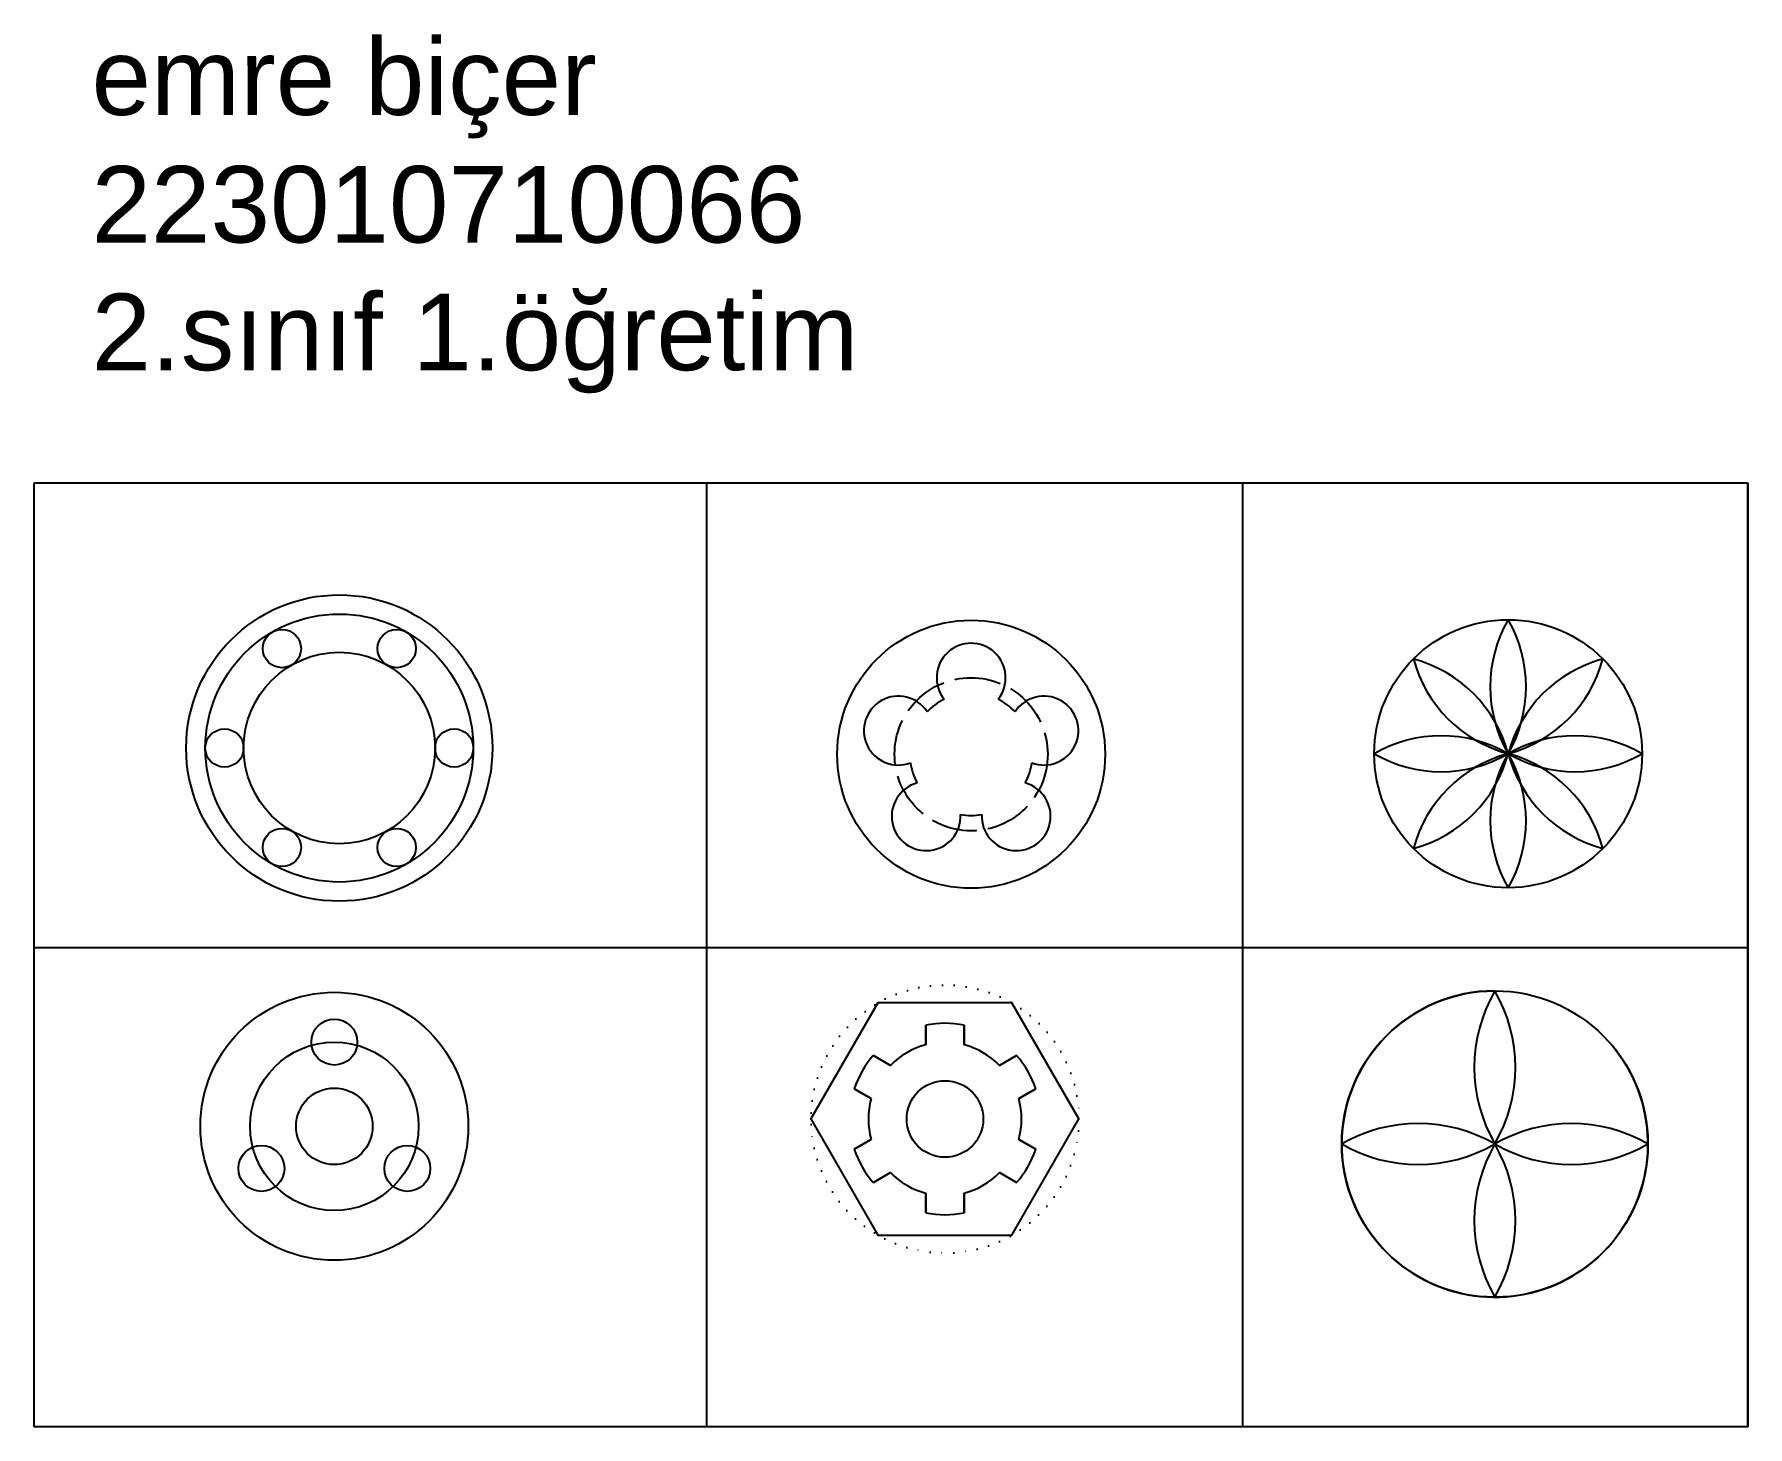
# Model space of a CAD drawing. Header units: millimetres. Extents: x 2872 to 3320, y 2249 to 2613.
import ezdxf

# ---------------------------------------------------------------- set-up
doc = ezdxf.new("R2010")
doc.units = ezdxf.units.MM
doc.linetypes.add('ACAD_ISO02W100', pattern=[15, 12, -3])
doc.linetypes.add('ACAD_ISO07W100', pattern=[3, 0, -3])
doc.styles.get("Standard").update_dxf_attribs({"font": 'arial.ttf'})

# ---------------------------------------------------------------- blocks, each defined once
blk = doc.blocks.new('*U1')
blk.add_circle((0, 0), 5)
blk = doc.blocks.new('*U2')
at = {"color": 0, "linetype": 'ByBlock', "lineweight": -2, "transparency": 16777216}
for p, rotation in [((2937.04, 2452.13), 299.9999999999999), ((2967.04, 2452.13), 240), ((2982.04, 2426.15), 180), ((2937.04, 2400.17), 59.99999999999999), ((2967.04, 2400.17), 120)]:
    blk.add_blockref('*U1', p, dxfattribs=dict(at, rotation=rotation))
blk.add_blockref('*U1', (2922.04, 2426.15), dxfattribs=at)
blk = doc.blocks.new('*U4')
for centre, start, end in [((30.31, 0), 150, 210), ((-30.31, 0), 330, 30)]:
    blk.add_arc(centre, 35, start, end)
blk = doc.blocks.new('*U5')
at = {"color": 0, "linetype": 'ByBlock', "lineweight": -2, "transparency": 16777216}
blk.add_blockref('*U4', (3257.37, 2442.16), dxfattribs=at)
for p, rotation in [((3245, 2437.04), 44.99999999999999), ((3269.75, 2437.04), 315), ((3239.87, 2424.66), 89.99999999999997), ((3245, 2412.29), 135), ((3269.75, 2412.29), 225), ((3274.87, 2424.66), 270), ((3257.37, 2407.16), 180)]:
    blk.add_blockref('*U4', p, dxfattribs=dict(at, rotation=rotation))
blk = doc.blocks.new('*U6')
for centre, start, end in [((34.64, 0), 150, 210), ((-34.64, 0), 330, 30)]:
    blk.add_arc(centre, 40, start, end)
blk = doc.blocks.new('*U7')
at = {"color": 0, "linetype": 'ByBlock', "lineweight": -2, "transparency": 16777216}
blk.add_blockref('*U6', (3441.53, 2438.75), dxfattribs=at)
for p, rotation in [((3421.53, 2418.75), 89.99999999999997), ((3461.53, 2418.75), 270), ((3441.53, 2398.75), 180)]:
    blk.add_blockref('*U6', p, dxfattribs=dict(at, rotation=rotation))
blk = doc.blocks.new('*U8')
blk.add_circle((0, 0), 6)
blk = doc.blocks.new('*U9')
at = {"color": 0, "linetype": 'ByBlock', "lineweight": -2, "transparency": 16777216}
blk.add_blockref('*U8', (2950.74, 2265.26), dxfattribs=at)
for p, rotation in [((2931.69, 2232.26), 120), ((2969.8, 2232.26), 240)]:
    blk.add_blockref('*U8', p, dxfattribs=dict(at, rotation=rotation))

msp = doc.modelspace()

# ---------------------------------------------------------------- linework, layer by layer
for p, q in [((2872.35, 2495.4), (3319.95, 2495.4)), ((2872.35, 2248.87), (2872.35, 2495.4)), ((3048.04, 2248.87), (3048.04, 2495.4)), ((3188.05, 2248.87), (3188.05, 2495.4)), ((3319.95, 2495.4), (3319.95, 2248.87)), ((3319.95, 2248.87), (3319.95, 2495.4)), ((2872.35, 2374.03), (3319.95, 2374.03)), ((3105.25, 2353.75), (3105.25, 2348.62)), ((3105.25, 2348.62), (3105.25, 2353.75)), ((3115.25, 2353.75), (3115.25, 2348.62)), ((3115.25, 2348.62), (3115.25, 2353.75)), ((3091.54, 2345.83), (3095.98, 2343.26)), ((3095.98, 2343.26), (3091.54, 2345.83)), ((3128.97, 2345.83), (3124.52, 2343.26)), ((3124.52, 2343.26), (3128.97, 2345.83)), ((3086.54, 2337.17), (3090.98, 2334.6)), ((3090.98, 2334.6), (3086.54, 2337.17)), ((3133.97, 2337.17), (3129.52, 2334.6)), ((3129.52, 2334.6), (3133.97, 2337.17)), ((3086.54, 2321.33), (3090.98, 2323.9)), ((3090.98, 2323.9), (3086.54, 2321.33)), ((3133.97, 2321.33), (3129.52, 2323.9)), ((3129.52, 2323.9), (3133.97, 2321.33)), ((3091.54, 2312.67), (3095.98, 2315.24)), ((3095.98, 2315.24), (3091.54, 2312.67)), ((3128.97, 2312.67), (3124.52, 2315.24)), ((3124.52, 2315.24), (3128.97, 2312.67)), ((3105.25, 2304.76), (3105.25, 2309.89)), ((3105.25, 2309.89), (3105.25, 2304.76)), ((3115.25, 2304.76), (3115.25, 2309.89)), ((3115.25, 2309.89), (3115.25, 2304.76)), ((3319.95, 2248.87), (2872.35, 2248.87))]:
    msp.add_line(p, q)
msp.add_lwpolyline([(3092.75, 2359.56), (3075.25, 2329.25), (3092.75, 2298.94), (3127.75, 2298.94), (3145.25, 2329.25), (3127.75, 2359.56)], close=True)
for centre, radius in [((2952.04, 2426.15), 40), ((2952.04, 2426.15), 35), ((3117.09, 2424.52), 35), ((3257.37, 2424.66), 35), ((2952.04, 2426.15), 25), ((2950.74, 2327.34), 35), ((3253.89, 2322.72), 40), ((2950.74, 2327.34), 22), ((2950.74, 2327.34), 10), ((3110.25, 2329.25), 10)]:
    msp.add_circle(centre, radius)
at = {"linetype": 'ACAD_ISO02W100'}
msp.add_circle((3117.09, 2424.52), 20, dxfattribs=at)
at = {"linetype": 'ACAD_ISO07W100'}
msp.add_circle((3110.25, 2329.25), 35, dxfattribs=at)
for centre, radius, start, end in [((3117.09, 2444.52), 9, 321.3178, 218.6822), ((3098.07, 2430.7), 9, 33.3178, 290.6822), ((3136.11, 2430.7), 9, 249.3178, 146.6822), ((3117.09, 2424.52), 16, 116.0466, 135.9534), ((3117.09, 2424.52), 16, 116.0466, 135.9534), ((3117.09, 2424.52), 16, 44.0466, 63.9534), ((3117.09, 2424.52), 16, 44.0466, 63.9534), ((3117.09, 2424.52), 16, 188.0466, 207.9534), ((3117.09, 2424.52), 16, 188.0466, 207.9534), ((3117.09, 2424.52), 16, 332.0466, 351.9534), ((3117.09, 2424.52), 16, 332.0466, 351.9534), ((3105.34, 2408.34), 9, 105.3178, 2.6822), ((3128.85, 2408.34), 9, 177.3178, 74.6822), ((3117.09, 2424.52), 16, 260.0466, 279.9534), ((3117.09, 2424.52), 16, 260.0466, 279.9534), ((3253.89, 2322.72), 40, 90, 40), ((3253.89, 2322.72), 40, 90, 180), ((3110.25, 2329.25), 25, 78.463, 101.537), ((3110.25, 2329.25), 25, 138.463, 161.537), ((3110.25, 2329.25), 20, 104.4775, 135.5225), ((3110.25, 2329.25), 20, 44.4775, 75.5225), ((3110.25, 2329.25), 25, 18.463, 41.537), ((3110.25, 2329.25), 20, 164.4775, 195.5225), ((3110.25, 2329.25), 20, 344.4775, 15.5225), ((3110.25, 2329.25), 25, 198.463, 221.537), ((3110.25, 2329.25), 25, 318.463, 341.537), ((3110.25, 2329.25), 20, 224.4775, 255.5225), ((3110.25, 2329.25), 20, 284.4775, 315.5225), ((3110.25, 2329.25), 25, 258.463, 281.537)]:
    msp.add_arc(centre, radius, start, end)

# ---------------------------------------------------------------- block references
for name, p in [('*U2', (0, 0)), ('*U5', (0, 0)), ('*U7', (-187.64, -96.03)), ('*U9', (0, 84.07))]:
    msp.add_blockref(name, p)

# ---------------------------------------------------------------- texts
at = {"insert": (2887.32, 2611.52), "char_height": 20, "attachment_point": 1}
msp.add_mtext_dynamic_manual_height_columns('\\pxt0;emre biçer \\P223010710066\\P2.sınıf 1.öğretim', width=220.6236, gutter_width=12.5, heights=[554.73], dxfattribs=at)

doc.saveas('drawing.dxf')
